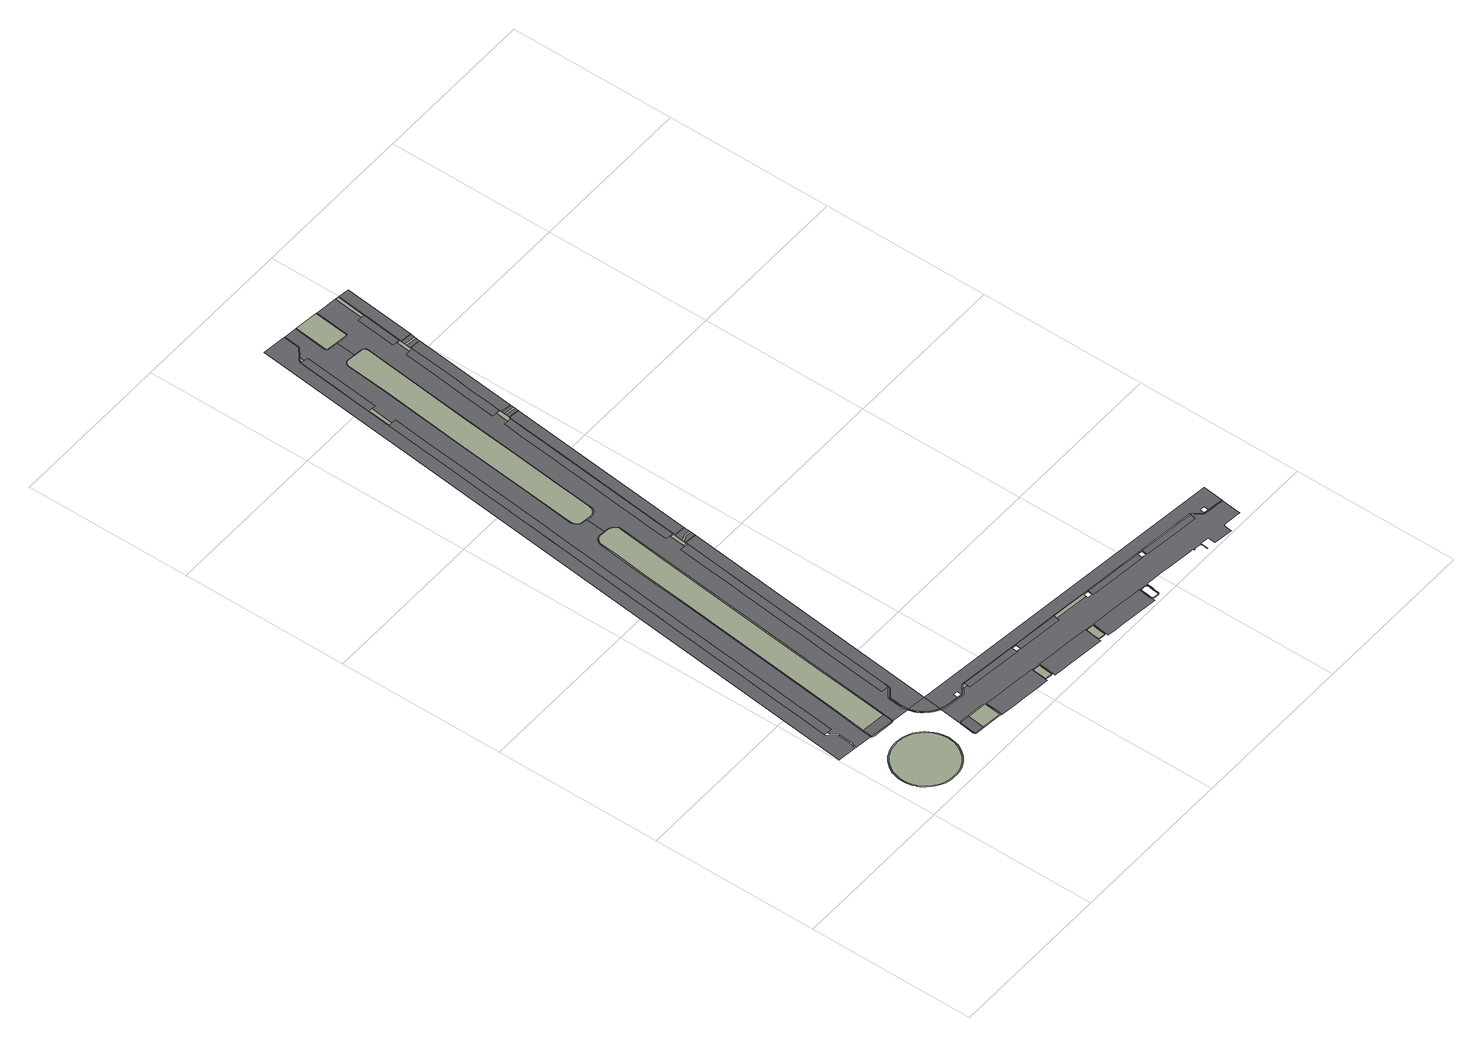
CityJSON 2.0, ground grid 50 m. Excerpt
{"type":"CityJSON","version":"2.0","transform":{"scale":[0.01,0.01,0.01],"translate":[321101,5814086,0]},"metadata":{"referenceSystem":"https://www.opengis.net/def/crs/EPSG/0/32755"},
"CityObjects":{
"road1":{"type":"Road","geometry":[{"type":"MultiSurface","lod":"2","boundaries":[[[0,1,2,3,4,5,6,7,8,9,10,11,12,13,14,15,16,17,18,19,20,21,22,23,24,25,26,27,28,29,30,31,32,33,34,35,36,37,38,39,40,41,42,43,44,45,46,47,48,49,50,51,52,53,54,55,56,57,58,59,60,61,62,63,1,0,64,65,66,67,68,69,70,71,72,73,74,75,76,77,78,79,80,81,82,83,84,85,86,87,88,89,90,91,92,93,94,95,96,97,98,99,100,101,102,103,104,105,106,107,108,109,110,111,112,113,114,115,116,117,118,119,120,121,122,123,124,125,126,127,128,129,130,131,132,133,134,135,136,137,138,139,140,141,142,143,144,145,146,147,148,149,150,151,152,153,154,155,156]],[[40,39,38,37,36,35,34,33,32,31,30,29,28,27,26,25,24,23,22,21,20,19,18,17,16,15,14,13,12,11,10,9,8,7,6,5,4,3,2,1,63,62,61,60,59,58,57,56,55,54,53,52,51,50,49,48,47,46,45,44,43,42,41]],[[157,158,159,160,161,162,163,164,165,166,167,168,169,170,171,172,173,174]],[[175,176,177,173,166,178,179,180,181,182]],[[173,172,171,170,169,168,167,166]],[[183,184,185,186,187,188,189,190,191]],[[192,193,194]],[[195,196,197]],[[198,199,200]],[[201,202,203,204,205,206,207,208]],[[209,210,211]],[[207,206,212,210,209,211,213,214,215,216,217,208]],[[216,215,214,217]],[[196,200,199,218,219,220,221,222,223,224,225,226,227,228,229,230,231,206,205,194,193,197]],[[232,233,234,235,236,237,238,239,240,241,242,243,244,245,246,247,212,206,231,230,229,228,227,226,225,248]],[[249,250,246,244,251,242,240,252,253,254,255,256,236,234,232,257,258]],[[259,260,261,262,263,264,265,266,267,268,269,270,271,272,273,274,275,276,277,278,279,280,281,282,283,284,285,286,287,288,289,290,291,292,293,294,201,208]],[[217,295,296,297,298,299,300,301,302,303,304,276,275,274,273,272,271,270,269,268,267,266,265,264,263,262,261,260,259,208]],[[305,306,307,308,309,310,311,312,313,174,173,177,176,175,182,314,315,316,317,318,319,320,321]],[[322,323,324,325,326,327,328,329,330,331,332,333,181,180,179,178,166,165]],[[334,335,336,337,338,339,340,341,342,343,344,345,346,347,348,349,350,351,352,353,354,355,356,357,358,359,360,361,362,363,364,365,366,367,368,369,370,371,372,373,374,375,376,377,378,379,380,381,382,383,384,385,386,387,388,389,390,391,392,393,394,395,396,397]],[[341,340,339,338,337,336,335,334,397,396,395,394,393,392,398,399,400,401,402,403,404,405,406,337,407,337,406,405,404,403,402,401,400,399,398,392,408,409,410,411,412,413,414,415,416,417,418,419,420,421,422,423,424,425,426,427,428,429,430,431,432,433,434,435,436,437,438,439,440,441,442,443,444,445,446,351,350,349,348,347,346,345,344,343,342],[447,448,449,450,451,407,451,450,449,448,447,452,453,454,455,456,455,454,453,452]],[[214,457,211,210,249,258,458,459,460,461,462,463,464,465,302,301,300,299,298,297,296,466,295,217]],[[181,333,332,331,330,329,467,468,469,470,471,472,473,474,475,476,320,319,318,317,316,315,314,182]],[[477,478,479,480,481,482,483,484,485,486,487,488,489,490,491,277,276,304,303,492,493,494,495,496,497,498,499,500,501,502,503,504,505]],[[504,503,502,501,500,499,498,497,496,495,494,493,492,303,302,465,464,506,505]],[[320,476,475,474,473,472,507,508,509,510,511,512,513,514,515,516,517,518,519,321]],[[440,439,438,437,436,435,434,433,432,431,430,429,428,427,426,425,424,423,422,421,420,419,418,417,416,415,414,413,412,520,521,522,523,524,525,526,527,528,529,530,531,532,174,313,312,311,310,309,308,307,306,305,321,533,519,518,534,535,513,512,511,510,536,509,537,508,507,538,539,540,541,542,543,544,545,546,547,548,549,550,551,552,553,554,555,556,557,558,559,560,561,562,563,564,565,566,567,568,569,570,571,572,573,574,575,576,577,578,579,580,581,582,441]],[[583,584,585,586,587,588,547,546,589,590,544,543,591,542,592,593,594,595,596,540]],[[597,538,507,472,471]],[[539,598,599,583,540]],[[470,469,468,467,329,328,600,601,602,603,604,605,606,607,608,609,610,611,597,471]],[[612,477,505,506]],[[613,614,615,616,612,506]],[[464,463,462,461,460,459,617,618,619,620,621,622,623,624,506]],[[624,623,622,621,620,619,618,617,625,626,613,506]],[[615,627,628,629,616]],[[630,631,632,633,634,635,636,637,638,639,640,641,642,643,644,645,646,647,648,649,599,598]],[[615,650,651,652,653,654,655,656,657,658,659,660,661,662,663,664]],[[657,656,655,654,653,652,651,650,615,614,665,666]],[[665,614,613,626,625,666]],[[667,668,669,670,671,672,673,674,675,676,677,678,679,680,681,682,683,684,685,686,687,688,689,690,691,692,693,694,695,696,697,698,562,561,699,700,701,702,703,704,705,706,707,708,709,710,711,712,713,714,643,642,641,640,639,638,637,636,634,632,631,715,598,539,538,610,607,606,605,716,603,602,717,600,328,327,326,325,324,323,322,165,718,204,719,202,720,201,294,293,721,291,290,289,288,287,286,285,284,283,282,281,280,279,278,277,491,490,489,488,487,486,485,484,483,482,481,480,479,478,477,612,616,629,722,723,724,725,726,727,728,729,730,731,732,733,734,735,736,737]],[[738,739,740,741,742,743,744,745,746,628,627,615,664,747,748,749,750,751]],[[587,586,585,584,583,599,649,648,647,646,645,644,752,753,754,755,756,757,758,759,760,761,762,763,764,765,766,767,768,769,770,588]],[[441,582,771,442]],[[772,773,750,774,775,733,732,731,730,729,728,727,726,725,724,723,722,629,628,746,745,744,743,742,741,740,739,738,751,750,773]],[[748,747,664,663,662,661,660,659,776,777,778,779,780,781,782,749]],[[783,784,785,786,356,355,354,353,352,351,446,445,444,443,442,771,787,788,789,790,791,792]],[[578,577,576,792,791,790,789,788,787,771,582,581,580,579]],[[793,560,794,559,558,795,556,555,554,796,797,798,799,552,551,550,549,548,547,588,770,769,768,767,766,765,764,763,762,761,760,759,758,757,756,755,754,753,752,644,643,714,713,712,711,710,709,800,801,707,706,705,704,703,702,802,803,804,699,561]],[[576,575,786,785,784,783,792]],[[782,781,780,779,778,777,776,805,806,807,808,809,810,811,812,813,814,815,816,817,775,774,750,749]],[[733,775,817,816,815,814,813,812,818,819,820,821,822,823,824,825,734]],[[825,826,735,734]],[[812,811,810,809,808,807,806,805,827,818]],[[828,829,826,825,830]],[[823,822,821,820,831,832,833,834,835,836,837,838,839,840,841,842,830,825,824]],[[843,837,836,835,834,833,832,831,820,819]],[[827,844,843,819,818]],[[574,573,571,570,845,846,847,848,849,850,851,852,853,854,855,856,857,858,786,575]],[[359,358,357,356,786,858,857,856,855,854,853,852,851,850,849,848,847,846,845]],[[736,735,826,829,828,859,860,861,862,863,864,865,866,867,868,869,870,871,872,873,872,871,870,869,868,867,866,672,874,875,874,672,671,670,669,668,667,737]],[[860,859,828,830,842,841,840,839,838,876,877,878,879,880,881,882,864,863,862,861]],[[684,683,883,884,885,886,887,888,889,890,891,892,893,894,895,569,896,897,898,899,900,567,566,901,902,903,904,905,906,907,908,563,562,698,696,695,694,693,692,691,690,689,687,686,685]],[[895,894,893,892,891,890,889,888,887,886,885,884,883]],[[909,910,911,912,913,914,915,673,672,866,916,917]],[[918,919,920,921,922,923,917,916,866,865,864,882,881,880,879,878,877,876,924]],[[923,922,921,920,919,918,925,909,917]],[[673,915,926,674]],[[927,928,929,930,931,932,933,934,911,910]],[[914,913,912,911,934,933,932,931,930,929,928,935,936,937,938,939,940,941,942,915]],[[927,910,909,925]],[[675,674,926,943,944,678,677,676]],[[945,944,943,926,946,947]],[[946,926,915,942,948,949,944,945,947]],[[950,948,942,941,940,939,938,937,936,951]],[[679,678,944,949,680]]],"semantics":{"surfaces":[{"type":"AuxiliaryTrafficArea","function":"1220","surfaceMaterial":3},{"type":"AuxiliaryTrafficArea","function":"1400","surfaceMaterial":10},{"type":"TrafficArea","function":"2","surfaceMaterial":2},{"type":"TrafficArea","function":"1","surfaceMaterial":3},{"type":"AuxiliaryTrafficArea","function":"1700","surfaceMaterial":4},{"type":"AuxiliaryTrafficArea","function":"1220","surfaceMaterial":4},{"type":"TrafficArea","function":"7","surfaceMaterial":3},{"type":"TrafficArea","function":"1"},{"type":"AuxiliaryTrafficArea","function":"1700"},{"type":"TrafficArea","function":"7","surfaceMaterial":4}],"values":[0,1,0,2,2,0,3,3,3,4,2,5,2,4,5,2,4,5,0,0,2,6,2,1,6,5,5,3,5,0,0,5,4,4,5,7,4,5,5,7,4,3,5,1,4,6,2,5,6,0,4,5,8,4,3,5,5,3,4,4,5,6,2,0,1,4,5,7,4,7,5,4,6,9,5,2,4]}}]},
"road2":{"type":"Road","geometry":[{"type":"MultiSurface","lod":"2","boundaries":[[[952,953,954,955,956,957,958,959,960,961]],[[962,963,964,965,966,967,968,960,959,958,957,956,955,954,953,952,961,969,970,971,963,962,972,973,974,975,976,977,978,979,980,981,982,983,984,985,986,987,988,989,990,184,183,991,992,993,994,995,996,997,998,999,1000,1001,1002,1003,1004,1005,1006,1007,1008,1009,1010,1011,1012,1013,1014,1015,1016]],[[1017,1018,1019]],[[960,968,967,966,965,964,963,971,970,969,961]],[[1020,1021,1022,1023,1024,1025,1026,1027,1028,1029,1030,1031,1032,1033,1034,1035,1036,1037,1038,1039,225,224]],[[1015,1040,1016]],[[1041,1042,1043,1044,1045,1046,1047,1048,1049,1050,1051,1052,1053,1054,1055,1056,1057,1058,1059,1060,1061,1062,1063,1018,1017,1019,1064,1065,1066,248,225,1039,1038,1037,1036,1035,1034,1033,1032,1031,1067,1068,1069,1070,1071,1072,1073,1074,1075]],[[1074,1073,1072,1071,1070,1069,1068,1067,1031,1030,1076,1077,1075]],[[1078,1079,1040,1015,1080,1081,1014,1082,1083,1084,1085,1086,1087,1088,1089,1090,1091,1092,1093,1094,1095]],[[1077,1076,1096,1097,1098,1099,1100,1101,1102,1103,1104]],[[1105,1106,1107,1108,1109,1110,1111,1112,1113,1114,1115,1116,1117,1118,1119,1120,1121,1122,1123,1124,1125,1126,1127,1128,1129,1130,1131,1132,1133,1134,1135,1136,1137,1138,1139,1140,1141,1142,1143,1144,1145,1146,1147,1148,1149,1150,1151,1152,1153,1154,1155,1156,1157,1158,1159,1160,1161,1162,1163,1164,1165,1166,1167,1168,1169,1170]],[[1171,1172,1115,1114,1113,1173,1112,1174,1111,1175,1176,1177,1178,1179,1108,1180,1107,1181,1106,1182,1105,1183,1170,1169,1184,1168,1185,1166,1165,1186,1187,1188,1159,1157,1189,1154,1190,1153,1191,1152,1192,1193,1151,1150,1194,1149,1148,1147,1195,1196,1197,1198,1199,1200,1201,1202,1203,1204,1205,1206,1207,1208,1209,1210,1138,1211,1137,1136,1212,1135,1134,1133,1213,1132,1131,1130,1129,1214,1126,1124,1123,1122,1121,1215,1120,1119,1118,1216,1117,1116,1172,1171,1217,1218,1219,1220,1221,1222,1223,1224,1225,1226,1227,1228,1229,1230,1231,1232,1233,1090,1089,1234,1235,1236,1237,1238,1239,1240,1241,1242,1243,1244,1245,1246,1247,1248,1249,1250,1251,1252]],[[1103,1102,1253,1254,1255,1256,1104]],[[1257,1258,1259,1258,1257,1260,1261,1262,1263,1264,1265,1266,1267,1268,1269,1270,1271,1272,1273,1274,1275,1276]],[[1277,1278,1256,1255,1279,1280,1281,1282]],[[1283,1284,1285,1286,1287,1288,1289,1290,1291,1292,1293,1294,1295,1296,1297,1298,1299,1300,1301,1302,1303,1304,1305,1306,1307,1308,1309,1310,1311,1312,1313,1314,1315,1316,1317,1318,1319,1320,1321,1322,1323,1324,1325,1326,1327,1328,1329,1330,1331,1332,1333,1334,1335,1336,1337,1338,1339,1340,1341,1342,1343,1344,1345,1346,1347]],[[1348,1349,1347,1346,1350,1345,1344,1343,1351,1352,1353,1341,1354,1340,1355,1356,1357,1338,1358,1359,1360,1336,1361,1335,1362,1334,1333,1363,1332,1364,1330,1365,1366,1367,1324,1368,1369,1319,1318,1370,1317,1371,1316,1315,1372,1314,1313,1312,1373,1311,1374,1310,1375,1309,1376,1308,1377,1307,1378,1306,1379,1305,1380,1304,1381,1303,1302,1382,1301,1300,1299,1383,1298,1297,1296,1295,1294,1292,1290,1289,1288,1287,1286,1384,1285,1385,1283,1349,1348,1386,1387,1388,1389,1390,1391,1392,1393,1394,1395,1396,1397,1398,1399,1400,1401,1402,1403,1404,1405,1406,1407,1408,1409,1410,1411,1412,1413,1414,1415,1416,1417,1418,1419,1420,1421,1422,1423,1424,1425,1273,1272]],[[1018,1426,1062,1061,1427,1428,1060,1059,1057,1429,1430,1431,1049,1048,1432,1433,1434,1435,1436,1437,1438,1043,1042,1439,1041,1440,1441,1442,1443,1444,1445,1446,1447,1448,1449,1450,1451,1452,1453,1454,1455,1456,1457,1458,1459,1460,1461,1462,1463,1464,1465,1466,1467,1468,1469,258,1470,1065,1471,1019]],[[1257,1258,1257,1276,1275,1274,1273,1425,1424,1423,1422,1421,1420,1419,1418,1417,1416,1415,1414,1413,1412,1411,1410,1409,1408,1407,1406,1472,1473,1474,1475,1476,1477,1478,1479,1480,1481,1482,1483,1484,1485,1486,1487,1488,1489,1490,1491,1492,1493,1494,1495,1496,1497,1498,1499,1500,1501,1502,1503,1504,1505,1506,1507,1508,1509,1510,1511,1512,1513,1514,1515,1516,1517,1518,1519,1520,1521,1522,1523,1524,1525,1526,1527,1528,1529,1530,1531,1532,1533,1534,1535,1536,1537,1538,1539,1540,1541,1542,1543,1544,1545,1546,1547,1548,1549,1550,1551,1552,1553,1554,1555,1556,1557,1558,1559,1560,1561,1562,1563,1564,1565,1566,1567,1568,1569,1570,1571,1572,1573,1574,1575,1281,1280,1279,1255,1254,1576,1098,1097,1096,1076,1030,1029,1028,1027,1026,1025,1024,1023,1577,1022,1578,1021,1579,1020,1580,184,990,1581,987,1582,984,983,982,981,980,979,1583,977,976,975,1584,973,972,962,1016,1040,1079,1078,1095,1094,1093,1092,1091,1090,1233,1232,1231,1230,1229,1228,1227,1226,1225,1224,1223,1222,1221,1220,1219,1218,1217,1171,1252,1585,1263,1262,1261,1260]],[[1281,1575,1586,1587,1572,1571,1588,1589,1590,1282]],[[1473,1472,1591,1592,1593,1594,1595,1596,1597,1598,1480,1479,1478,1477,1476,1475,1474],[1599,1600,1601,1602]],[[1077,1104,1256,1278,1277,1282,1590,1589,1603,1604,1605,1606,1607,1608,1609,1610,1445,1444,1443,1442,1441,1440,1041,1075]],[[1498,1611,1612,1613,1614,1615,1616,1617,1618,1619,1620,1621,1622,1623,1624,1625,1626,1627,1628,1629,1630,1631,1632,1633,1634,1635,1636,1637,1638,1639,1640,1641,1642,1643,1644,1645,1646,1647,1648,1649,1650,1651,1652,1653,1654,1655,1656,1657,1658,1659,1660,1661,1662,1663,1664,1665,1666,1667,1668,1669,1670,1671,1672,1673,1674,1675,1676,1677,1678,1679,1680,1681,1682,1683,1684,1685,1686,1687,1688,1689,1690,1691,1692,1693,1694,1695,1696,1697,1698,1611,1498,1497,1496,1495,1494,1493,1492,1491,1490,1489,1488,1487,1486,1485,1484,1483,1482,1481,1480,1598,1699,1700,1701,1702,1703,1704,1705,1706,1707,1708,1709,1710,1711,1712,1713,1714,1715,1716,1717,1718,1719,1499]],[[1589,1588,1571,1570,1569,1568,1567,1566,1720,1721,1722,1723,1724,1605,1604,1603]],[[1725,1606,1605,1724,1723,1726,1564,1563]],[[1606,1725,1563,1562,1561,1560,1559,1558,1727,1609,1608,1607]],[[1557,1728,1729,1730,1731,1732,1733,1610,1609,1727,1558]],[[1468,1467,1464,1734,1463,1735,1461,1460,1736,1737,1456,1454,1453,1738,1739,1740,1741,1742,1449,1743,1447,1445,1610,1733,1732,1731,1730,1729,1728,1744,1745,1746,1747,1748,1749,1750]],[[1556,1555,1554,1553,1552,1551,1550,1750,1749,1748,1747,1746,1745,1744,1728,1557]]],"semantics":{"surfaces":[{"type":"TrafficArea","function":"2","surfaceMaterial":2},{"type":"AuxiliaryTrafficArea","function":"1220","surfaceMaterial":3},{"type":"AuxiliaryTrafficArea","function":"1220","surfaceMaterial":4},{"type":"AuxiliaryTrafficArea","function":"1400","surfaceMaterial":5},{"type":"AuxiliaryTrafficArea","function":"1700","surfaceMaterial":4},{"type":"TrafficArea","function":"1","surfaceMaterial":3},{"type":"TrafficArea","function":"7","surfaceMaterial":3},{"type":"TrafficArea","function":"7","surfaceMaterial":4}],"values":[0,1,2,3,4,5,2,4,6,7,3,1,4,6,7,3,1,0,5,4,6,2,1,7,4,6,4,2,4]}}]}
},
"vertices":[
[1356,389,0],[1355,414,0],[1253,422,0],[1164,437,0],[1076,462,0],[996,500,0],[913,552,0],[834,606,0],[755,674,0],[714,717,0],[645,796,0],[588,879,0],[546,960,0],[513,1057,0],[489,1142,0],[475,1228,0],[470,1322,0],[471,1400,0],[481,1478,0],[497,1555,0],[519,1636,0],[540,1708,0],[573,1769,0],[612,1836,0],[655,1892,0],[687,1941,0],[733,1989,0],[784,2043,0],[835,2088,0],[904,2129,0],[983,2173,0],[1065,2208,0],[1156,2240,0],[1239,2256,0],[1330,2265,0],[1432,2268,0],[1537,2257,0],[1628,2241,0],[1717,2212,0],[1816,2174,0],[1906,2129,0],[1981,2064,0],[2041,2008,0],[2121,1925,0],[2179,1842,0],[2236,1745,0],[2269,1651,0],[2301,1538,0],[2321,1432,0],[2327,1314,0],[2316,1222,0],[2297,1115,0],[2266,1019,0],[2223,920,0],[2167,832,0],[2107,753,0],[2041,671,0],[1973,611,0],[1907,567,0],[1816,507,0],[1713,461,0],[1639,438,0],[1537,424,0],[1441,416,0],[1443,391,0],[1541,399,0],[1643,414,0],[1647,414,0],[1664,420,0],[1720,437,0],[1723,438,0],[1827,484,0],[1830,486,0],[1921,547,0],[1987,590,0],[1989,592,0],[2029,627,0],[2058,653,0],[2061,656,0],[2127,737,0],[2189,819,0],[2244,907,0],[2246,910,0],[2290,1011,0],[2320,1107,0],[2321,1110,0],[2341,1219,0],[2352,1311,0],[2352,1316,0],[2350,1359,0],[2346,1434,0],[2345,1437,0],[2325,1544,0],[2293,1659,0],[2259,1755,0],[2258,1758,0],[2199,1856,0],[2142,1939,0],[2139,1942,0],[2058,2027,0],[1997,2083,0],[1920,2150,0],[1917,2152,0],[1825,2197,0],[1725,2236,0],[1636,2265,0],[1632,2266,0],[1540,2282,0],[1434,2293,0],[1431,2293,0],[1327,2290,0],[1234,2280,0],[1151,2264,0],[1147,2263,0],[1055,2231,0],[972,2194,0],[891,2151,0],[822,2109,0],[819,2107,0],[766,2060,0],[715,2006,0],[668,1957,0],[666,1955,0],[649,1928,0],[634,1906,0],[604,1867,0],[592,1851,0],[590,1848,0],[551,1781,0],[517,1719,0],[516,1715,0],[495,1643,0],[472,1560,0],[456,1482,0],[446,1401,0],[445,1321,0],[450,1224,0],[465,1135,0],[489,1049,0],[523,952,0],[524,949,0],[565,867,0],[567,864,0],[626,779,0],[652,750,0],[696,700,0],[739,656,0],[817,587,0],[819,585,0],[900,530,0],[985,478,0],[1065,440,0],[1069,438,0],[1143,417,0],[1157,413,0],[1160,412,0],[1251,397,0],[1180,2901,0],[1187,2890,0],[1198,2874,0],[1220,2864,0],[1250,2857,0],[1870,2785,0],[1897,2785,0],[1922,2796,0],[1936,2811,0],[1912,2814,0],[1911,2813,0],[1893,2805,0],[1871,2805,0],[1256,2881,0],[1238,2884,0],[1221,2890,0],[1208,2903,0],[1179,2907,0],[1215,3110,0],[1203,2958,0],[1203,2919,0],[1919,2823,0],[1928,2845,0],[1933,2863,0],[1962,3109,0],[1225,3191,0],[2861,942,0],[2915,1393,0],[2912,1389,0],[2909,1386,0],[2908,1383,0],[2908,1382,0],[2907,1378,0],[2860,946,0],[2861,943,0],[2478,2700,0],[2498,2643,0],[2474,2726,0],[2530,2548,0],[2557,2500,0],[2521,2575,0],[2608,2407,0],[2640,2368,0],[2593,2434,0],[2455,3019,0],[2453,2880,0],[2453,2861,0],[2457,2828,0],[2471,2744,0],[2497,2741,0],[2478,2860,0],[2480,3017,0],[2508,2783,0],[2516,2745,0],[2499,2851,0],[2517,2738,0],[2498,2862,0],[2498,2874,0],[2495,2937,0],[2500,3014,0],[2500,3015,0],[2690,2305,0],[2735,2259,0],[2801,2201,0],[2851,2163,0],[2931,2114,0],[2981,2087,0],[2997,2080,0],[3000,2106,0],[2977,2115,0],[2844,2197,0],[2727,2300,0],[2629,2422,0],[2553,2558,0],[2502,2706,0],[2994,2130,0],[2986,2133,0],[2937,2163,0],[2935,2164,0],[2934,2165,0],[2855,2213,0],[2741,2314,0],[2645,2433,0],[2614,2489,0],[2612,2492,0],[2609,2499,0],[2571,2567,0],[2555,2616,0],[2547,2633,0],[2537,2667,0],[2522,2711,0],[3002,2125,0],[2518,2738,0],[2525,2707,0],[2577,2561,0],[2653,2427,0],[2700,2365,0],[2752,2307,0],[2809,2254,0],[2870,2206,0],[3002,2127,0],[3067,2669,0],[2510,3311,0],[2510,3312,0],[2510,3313,0],[2519,3350,0],[2519,3352,0],[2520,3354,0],[2521,3355,0],[2521,3356,0],[2522,3358,0],[2541,3383,0],[2542,3384,0],[2543,3385,0],[2544,3386,0],[2545,3387,0],[2777,3561,0],[2793,3580,0],[2800,3602,0],[2802,3625,0],[2778,3627,0],[2777,3619,0],[2775,3607,0],[2770,3592,0],[2759,3579,0],[2529,3406,0],[2525,3403,0],[2523,3400,0],[2521,3398,0],[2502,3372,0],[2500,3370,0],[2498,3366,0],[2497,3363,0],[2496,3360,0],[2495,3356,0],[2486,3318,0],[2485,3314,0],[2477,3240,0],[2508,3093,0],[2530,3309,0],[2538,3346,0],[2557,3371,0],[2791,3546,0],[2810,3570,0],[2819,3597,0],[2837,3750,0],[2829,3750,0],[2815,3623,0],[2202,11896,0],[2082,10890,0],[1908,9311,0],[1744,7859,0],[1589,6486,0],[1366,4489,0],[1190,3112,0],[1178,2958,0],[1178,2919,0],[1391,4486,0],[1614,6484,0],[1769,7857,0],[1933,9309,0],[2106,10887,0],[2227,11893,0],[2271,12351,0],[2246,12354,0],[1947,2839,0],[1953,2859,0],[2062,3787,0],[2237,5422,0],[2471,7460,0],[2847,10805,0],[3014,12286,0],[2989,12288,0],[2822,10808,0],[2444,7505,0],[2216,5425,0],[2042,3789,0],[955,7851,0],[1019,8416,0],[1078,8933,0],[1143,9498,0],[1208,10068,0],[1272,10633,0],[1337,11200,0],[1401,11764,0],[1466,12333,0],[1532,12907,0],[1596,13472,0],[1657,14005,0],[1721,14570,0],[1786,15140,0],[1851,15705,0],[1915,16272,0],[1980,16837,0],[1993,16948,0],[2338,20024,0],[2592,22211,0],[2615,22263,0],[2650,22306,0],[2741,22382,0],[2967,22570,0],[2976,22586,0],[3028,23073,0],[2316,23158,0],[1636,17127,0],[49,3049,0],[596,2980,0],[637,3084,0],[667,3235,0],[705,3569,0],[705,3575,0],[705,3576,0],[705,3581,0],[704,3583,0],[704,3586,0],[703,3587,0],[702,3590,0],[700,3593,0],[699,3596,0],[697,3599,0],[517,3826,0],[510,3836,0],[504,3848,0],[503,3854,0],[502,3857,0],[502,3858,0],[501,3860,0],[501,3863,0],[500,3864,0],[499,3871,0],[499,3872,0],[499,3873,0],[499,3874,0],[499,3878,0],[500,3885,0],[599,4729,0],[631,5012,0],[695,5577,0],[760,6144,0],[825,6709,0],[889,7277,0],[632,5012,0],[662,5271,0],[697,5577,0],[762,6144,0],[826,6709,0],[891,7277,0],[956,7851,0],[1020,8416,0],[1079,8933,0],[1148,9540,0],[566,4442,0],[502,3885,0],[520,3883,0],[520,3879,0],[617,3868,0],[753,3853,0],[818,4416,0],[884,4989,0],[948,5556,0],[1013,6120,0],[1078,6687,0],[1143,7256,0],[1208,7825,0],[1273,8392,0],[1332,8906,0],[1397,9472,0],[1463,10045,0],[1527,10611,0],[1592,11176,0],[1657,11743,0],[1722,12312,0],[1787,12881,0],[1852,13448,0],[1913,13977,0],[1978,14544,0],[2044,15117,0],[2108,15684,0],[2173,16248,0],[2238,16815,0],[2303,17384,0],[2368,17953,0],[2433,18520,0],[2499,19091,0],[2369,19108,0],[2257,19122,0],[2241,19124,0],[2175,18544,0],[2110,17979,0],[2045,17406,0],[1404,11764,0],[1339,11199,0],[1291,10778,0],[1274,10633,0],[1209,10067,0],[1470,12333,0],[1536,12907,0],[1601,13471,0],[1662,14004,0],[1686,14213,0],[2498,2860,0],[3864,9701,0],[3973,10663,0],[3655,10704,0],[3645,10703,0],[3638,10700,0],[3633,10694,0],[3629,10685,0],[3405,8750,0],[2508,3099,0],[2981,12360,0],[2943,12421,0],[2884,12492,0],[2822,12527,0],[2817,12527,0],[2511,12560,0],[2453,12556,0],[2397,12536,0],[2341,12483,0],[2291,12421,0],[3503,10648,0],[3358,10664,0],[3297,10125,0],[3237,9590,0],[3177,9052,0],[3116,8517,0],[3056,7980,0],[2995,7441,0],[2934,6898,0],[2874,6363,0],[2814,5825,0],[2754,5291,0],[2693,4753,0],[2633,4215,0],[2569,3652,0],[2879,4188,0],[2940,4727,0],[3001,5264,0],[3062,5800,0],[3123,6337,0],[3184,6873,0],[3246,7415,0],[3307,7953,0],[3368,8490,0],[3429,9027,0],[3490,9563,0],[3551,10099,0],[3613,10636,0],[3604,10637,0],[3609,10687,0],[2513,12586,0],[2449,12581,0],[2444,12580,0],[2387,12558,0],[2383,12557,0],[2380,12554,0],[2324,12501,0],[2322,12499,0],[2271,12436,0],[2269,12432,0],[2267,12429,0],[2263,12414,0],[2246,12357,0],[608,3784,0],[735,3623,0],[743,3612,0],[748,3600,0],[752,3587,0],[754,3574,0],[753,3560,0],[715,3225,0],[692,3097,0],[689,3090,0],[688,3083,0],[675,3047,0],[651,2974,0],[2246,12355,0],[2269,12433,0],[2323,12500,0],[2387,12559,0],[2447,12581,0],[2666,12569,0],[2718,13167,0],[2568,13186,0],[2492,13203,0],[2437,13262,0],[2402,13335,0],[2385,13389,0],[2383,13395,0],[2383,13400,0],[2383,13443,0],[2383,13497,0],[2547,14914,0],[2791,17176,0],[3105,19898,0],[3232,21183,0],[3244,21237,0],[3280,21285,0],[3283,21287,0],[3319,21314,0],[3324,21317,0],[3327,21318,0],[3353,21323,0],[3387,21329,0],[3634,21304,0],[3698,21887,0],[3392,21925,0],[3368,21928,0],[3338,21957,0],[3336,21963,0],[3334,21970,0],[3323,22001,0],[3443,23024,0],[3066,23069,0],[3018,22599,0],[3015,22574,0],[3010,22565,0],[2995,22539,0],[2735,22326,0],[2720,22190,0],[2841,22177,0],[2773,21578,0],[2706,20982,0],[2639,20387,0],[2571,19792,0],[2447,19807,0],[2570,13211,0],[2505,13226,0],[2458,13276,0],[2425,13345,0],[2408,13400,0],[2408,13441,0],[2383,13397,0],[2384,13393,0],[2435,13266,0],[2439,13259,0],[2488,13207,0],[2491,13205,0],[2495,13203,0],[2499,13202,0],[2819,12552,0],[2869,13149,0],[2871,13174,0],[3005,12364,0],[3004,12369,0],[3002,12372,0],[2964,12434,0],[2962,12437,0],[2920,12487,0],[2903,12508,0],[2900,12511,0],[2896,12513,0],[2834,12549,0],[2830,12551,0],[2826,12552,0],[3509,10698,0],[3617,10758,0],[3625,10836,0],[3656,11130,0],[3558,11140,0],[3975,10679,0],[3652,10724,0],[3644,10724,0],[3636,10721,0],[3626,10716,0],[3619,10710,0],[3613,10701,0],[3610,10692,0],[3988,10823,0],[3825,10843,0],[3658,11146,0],[3659,11157,0],[3561,11168,0],[2930,13154,0],[2934,13155,0],[2936,13156,0],[3004,13179,0],[3008,13180,0],[3012,13183,0],[3056,13217,0],[3103,13257,0],[3106,13260,0],[3108,13263,0],[3132,13305,0],[3134,13309,0],[3135,13313,0],[3145,13386,0],[3120,13388,0],[3110,13316,0],[3087,13276,0],[3040,13236,0],[2996,13202,0],[2926,13179,0],[3657,11121,0],[3659,11113,0],[3666,11102,0],[3673,11092,0],[3684,11085,0],[3696,11080,0],[3712,11078,0],[4007,11054,0],[4008,11061,0],[4009,11071,0],[3702,11098,0],[3692,11103,0],[3684,11110,0],[3679,11119,0],[3676,11128,0],[3831,10912,0],[3994,10893,0],[4214,18252,0],[4275,18774,0],[4335,19289,0],[4396,19808,0],[4453,20292,0],[4584,20283,0],[4632,20707,0],[4633,20716,0],[4501,20728,0],[4571,21345,0],[4641,21963,0],[4775,21951,0],[4879,22848,0],[4954,22841,0],[4954,22845,0],[4951,22845,0],[4216,22932,0],[4102,21916,0],[4097,21888,0],[4096,21884,0],[4095,21881,0],[4093,21878,0],[4081,21863,0],[4079,21860,0],[4075,21857,0],[4072,21855,0],[4068,21854,0],[4051,21849,0],[4047,21848,0],[4027,21847,0],[4024,21847,0],[4004,21849,0],[3879,21279,0],[3882,21278,0],[3940,21255,0],[3943,21253,0],[3980,21219,0],[3983,21216,0],[3985,21212,0],[3986,21209,0],[4003,21166,0],[4005,21161,0],[4005,21087,0],[3804,19321,0],[3620,17722,0],[3433,15956,0],[3279,14675,0],[3148,13411,0],[2932,13155,0],[2963,12436,0],[3005,12368,0],[2469,2744,0],[2453,2858,0],[2452,2979,0],[2485,3316,0],[3423,11184,0],[3485,11734,0],[3548,12298,0],[3612,12869,0],[3675,13434,0],[3739,14001,0],[3802,14566,0],[3866,15134,0],[3930,15709,0],[3993,16274,0],[4057,16848,0],[4194,16834,0],[4237,17221,0],[4239,17232,0],[4096,17244,0],[4154,17737,0],[4184,15682,0],[4120,15113,0],[4057,14545,0],[3993,13977,0],[3930,13413,0],[3866,12846,0],[3802,12273,0],[3738,11706,0],[3676,11155,0],[3678,11144,0],[4092,14786,0],[4312,16813,0],[4311,16813,0],[4248,16250,0],[3123,13413,0],[3254,14678,0],[3408,15959,0],[3595,17725,0],[3779,19324,0],[3980,21087,0],[3980,21157,0],[3963,21200,0],[3926,21234,0],[3876,21254,0],[3388,21304,0],[3334,21294,0],[3297,21267,0],[3267,21227,0],[3257,21180,0],[3130,19896,0],[2816,17173,0],[2572,14912,0],[2408,13497,0],[2335,19820,0],[4193,16826,0],[4293,16815,0],[4312,16822,0],[4295,16824,0],[4649,16834,0],[4403,16863,0],[4381,16865,0],[4362,16864,0],[4343,16858,0],[4330,16848,0],[4320,16834,0],[2611,22206,0],[2632,22253,0],[2665,22292,0],[2738,22353,0],[2322,19822,0],[2389,20417,0],[2458,21010,0],[2526,21603,0],[2596,22203,0],[2611,22202,0],[3390,21329,0],[3383,21329,0],[3323,21316,0],[3277,21282,0],[3246,21240,0],[3244,21236,0],[3243,21232,0],[4005,21158,0],[4004,21162,0],[3939,21255,0],[3936,21257,0],[3883,21278,0],[4651,16854,0],[4405,16883,0],[4381,16885,0],[4360,16884,0],[4357,16884,0],[4335,16877,0],[4332,16875,0],[4326,16870,0],[4317,16863,0],[4314,16860,0],[4304,16846,0],[4302,16844,0],[4301,16841,0],[4340,16990,0],[4348,17061,0],[4360,17167,0],[4349,17183,0],[4348,17186,0],[4346,17190,0],[4343,17209,0],[4343,17213,0],[4344,17223,0],[4662,16952,0],[4371,17304,0],[4362,17221,0],[4363,17211,0],[4362,17164,0],[4375,17151,0],[4378,17149,0],[4381,17147,0],[4399,17140,0],[4403,17139,0],[4679,17107,0],[4681,17127,0],[4406,17159,0],[4389,17166,0],[4377,17177,0],[4366,17194,0],[4670,17022,0],[4667,16995,0],[3048,23071,0],[2996,22584,0],[2996,22582,0],[2995,22581,0],[2995,22579,0],[2994,22578,0],[2994,22577,0],[2985,22561,0],[2984,22559,0],[2983,22558,0],[2982,22557,0],[2981,22555,0],[2980,22554,0],[2755,22367,0],[4417,17713,0],[4475,18227,0],[4534,18746,0],[4592,19265,0],[4651,19783,0],[4706,20273,0],[4706,20274,0],[4685,20276,0],[4683,20265,0],[4629,19785,0],[4571,19267,0],[4513,18748,0],[4454,18229,0],[4397,17715,0],[4352,17313,0],[4584,20282,0],[4583,20275,0],[5031,20283,0],[4771,20313,0],[4751,20313,0],[4736,20308,0],[4723,20300,0],[4716,20292,0],[4708,20281,0],[4191,22935,0],[4077,21919,0],[4073,21893,0],[4061,21878,0],[4045,21873,0],[4026,21872,0],[4007,21874,0],[3395,21950,0],[3375,21956,0],[3360,21970,0],[3353,21991,0],[3350,22011,0],[3468,23021,0],[3325,22014,0],[3325,22011,0],[3325,22007,0],[3328,21988,0],[3329,21984,0],[3338,21959,0],[3340,21955,0],[3343,21952,0],[3358,21938,0],[3361,21935,0],[3365,21933,0],[3369,21932,0],[3388,21926,0],[4712,20458,0],[4720,20528,0],[4735,20662,0],[4732,20671,0],[4731,20679,0],[4730,20688,0],[4730,20695,0],[4686,20278,0],[4694,20295,0],[5034,20302,0],[4769,20334,0],[4747,20333,0],[4727,20326,0],[4709,20314,0],[4699,20303,0],[5032,20292,0],[5051,20419,0],[4732,20706,0],[5062,20488,0],[5078,20599,0],[4782,20631,0],[4770,20634,0],[4760,20637,0],[4752,20642,0],[4746,20647,0],[4739,20654,0],[5080,20611,0],[5081,20619,0],[4784,20650,0],[4771,20654,0],[4762,20659,0],[4755,20667,0],[4751,20677,0],[4750,20692,0],[4803,21323,0],[4875,21942,0],[4894,21940,0],[4751,20704,0],[4822,21321,0],[4998,22836,0],[4978,22838,0],[4999,22839,0],[5327,22800,0],
[3103,1397,0],[2971,1407,0],[2950,1397,0],[2932,1375,0],[2885,945,0],[2895,913,0],[2920,900,0],[2957,896,0],[3176,870,0],[3230,1385,0],[3850,1272,0],[3825,1274,0],[3792,874,0],[3790,840,0],[3782,823,0],[3765,808,0],[3741,805,0],[3782,1334,0],[3808,1323,0],[3825,1297,0],[3850,1299,0],[3850,1303,0],[3849,1307,0],[3847,1310,0],[3828,1338,0],[3825,1342,0],[3822,1344,0],[3818,1346,0],[3791,1357,0],[3788,1358,0],[3784,1359,0],[2973,1432,0],[2969,1432,0],[2965,1431,0],[2961,1430,0],[2939,1420,0],[2936,1418,0],[2933,1416,0],[2930,1413,0],[2861,938,0],[2867,920,0],[2872,905,0],[2874,901,0],[2875,898,0],[2876,897,0],[2879,894,0],[2882,892,0],[2898,883,0],[2909,877,0],[2912,876,0],[2916,875,0],[2954,871,0],[3739,780,0],[3743,780,0],[3770,784,0],[3774,785,0],[3777,786,0],[3781,789,0],[3799,805,0],[3802,808,0],[3805,812,0],[3811,826,0],[3811,827,0],[3817,881,0],[3834,1072,0],[3211,2058,0],[3269,2048,0],[3163,2070,0],[3072,2051,0],[3124,2032,0],[3247,2006,0],[3277,2001,0],[3723,1949,0],[3737,1949,0],[3750,1950,0],[3763,1954,0],[3775,1960,0],[3787,1967,0],[3933,2083,0],[3898,2087,0],[3771,1987,0],[3763,1981,0],[3754,1977,0],[3745,1975,0],[3736,1974,0],[3726,1974,0],[3275,2026,0],[3122,2058,0],[3839,1072,0],[4044,2196,0],[4031,2196,0],[4030,2196,0],[4017,2194,0],[4004,2191,0],[3991,2185,0],[3980,2178,0],[3973,2172,0],[3759,2002,0],[3756,2000,0],[3753,1998,0],[3750,1997,0],[3746,1996,0],[3743,1995,0],[3739,1994,0],[3736,1994,0],[3735,1994,0],[3732,1994,0],[3729,1994,0],[3728,1994,0],[3579,2011,0],[3301,2043,0],[3278,2046,0],[3128,2077,0],[3086,2093,0],[3071,2099,0],[3993,2163,0],[3999,2167,0],[4006,2170,0],[4013,2172,0],[4013,2173,0],[4020,2174,0],[4027,2176,0],[4034,2176,0],[4042,2176,0],[4064,2068,0],[4076,2172,0],[4131,1270,0],[3865,1301,0],[3817,873,0],[3815,834,0],[3804,760,0],[4068,729,0],[4343,697,0],[4617,665,0],[4888,634,0],[5159,602,0],[5432,571,0],[5444,676,0],[5488,1053,0],[5494,1111,0],[5222,1143,0],[4951,1175,0],[4680,1206,0],[4406,1238,0],[4054,1985,0],[5768,1785,0],[5770,1803,0],[5749,1806,0],[5756,1872,0],[5766,1955,0],[5787,1952,0],[5790,1973,0],[4906,2076,0],[5643,633,0],[5650,634,0],[5657,636,0],[5663,640,0],[5668,644,0],[5673,650,0],[5677,656,0],[5680,662,0],[5681,669,0],[5700,837,0],[5720,1005,0],[5720,1012,0],[5720,1013,0],[5719,1018,0],[5719,1019,0],[5718,1021,0],[5717,1024,0],[5717,1026,0],[5715,1029,0],[5713,1032,0],[5711,1035,0],[5709,1038,0],[5706,1040,0],[5703,1043,0],[5701,1044,0],[5700,1045,0],[5697,1046,0],[5695,1047,0],[5693,1048,0],[5691,1049,0],[5689,1049,0],[5684,1050,0],[5547,1066,0],[5540,1067,0],[5534,1066,0],[5528,1064,0],[5522,1061,0],[5517,1058,0],[5512,1053,0],[5508,1048,0],[5505,1043,0],[5502,1037,0],[5501,1030,0],[5482,862,0],[5462,695,0],[5462,689,0],[5462,688,0],[5463,683,0],[5463,681,0],[5464,679,0],[5464,677,0],[5466,674,0],[5467,670,0],[5469,667,0],[5471,664,0],[5473,662,0],[5476,659,0],[5479,657,0],[5482,655,0],[5485,653,0],[5488,652,0],[5489,652,0],[5492,651,0],[5494,650,0],[5498,649,0],[5636,633,0],[5740,1012,0],[5720,1009,0],[5680,666,0],[5678,659,0],[5675,652,0],[5673,649,0],[5671,647,0],[5669,644,0],[5666,642,0],[5660,638,0],[5653,635,0],[5646,633,0],[5639,633,0],[5495,650,0],[5492,650,0],[5486,653,0],[5481,656,0],[5475,660,0],[5465,676,0],[5463,680,0],[5463,682,0],[5463,684,0],[5462,687,0],[5462,691,0],[5502,1034,0],[5503,1037,0],[5504,1041,0],[5505,1044,0],[5507,1047,0],[5509,1050,0],[5511,1053,0],[5514,1055,0],[5516,1058,0],[5519,1060,0],[5522,1062,0],[5526,1063,0],[5529,1065,0],[5532,1066,0],[5536,1066,0],[5539,1067,0],[5543,1067,0],[5687,1050,0],[5694,1048,0],[5704,1043,0],[5718,1023,0],[5720,1016,0],[5739,1022,0],[5736,1031,0],[5732,1040,0],[5727,1048,0],[5720,1055,0],[5713,1061,0],[5704,1065,0],[5695,1069,0],[5686,1070,0],[5549,1086,0],[5539,1087,0],[5530,1085,0],[5521,1083,0],[5512,1079,0],[5504,1073,0],[5497,1067,0],[5491,1059,0],[5447,666,0],[5452,656,0],[5459,648,0],[5467,641,0],[5476,635,0],[5486,631,0],[5496,629,0],[5633,613,0],[5644,613,0],[5654,615,0],[5665,618,0],[5674,623,0],[5682,630,0],[5689,638,0],[5695,647,0],[5699,657,0],[5701,667,0],[5720,835,0],[5740,1003,0],[5915,1938,0],[5905,1854,0],[5910,1854,0],[5922,1958,0],[6567,986,0],[6539,754,0],[6522,611,0],[6301,1017,0],[6036,1048,0],[5767,1079,0],[5740,848,0],[5704,539,0],[5973,508,0],[6238,477,0],[6503,447,0],[6503,446,0],[6791,413,0],[7066,381,0],[7341,349,0],[7354,463,0],[7397,825,0],[7404,888,0],[7129,921,0],[6854,953,0],[7219,1811,0],[6226,1922,0],[5900,1771,0],[7272,1611,0],[7282,1698,0],[7294,1802,0],[7375,461,0],[7375,460,0],[7376,458,0],[7377,455,0],[7377,453,0],[7379,450,0],[7379,449,0],[7381,446,0],[7383,444,0],[7385,441,0],[7388,438,0],[7391,436,0],[7393,434,0],[7394,434,0],[7397,432,0],[7399,431,0],[7401,430,0],[7403,430,0],[7405,429,0],[7410,428,0],[7547,412,0],[7555,412,0],[7562,413,0],[7568,415,0],[7575,419,0],[7580,423,0],[7585,429,0],[7589,435,0],[7591,441,0],[7593,448,0],[7612,616,0],[7632,784,0],[7632,790,0],[7632,791,0],[7631,796,0],[7631,798,0],[7630,801,0],[7630,802,0],[7628,805,0],[7627,808,0],[7625,811,0],[7623,814,0],[7621,817,0],[7618,819,0],[7615,822,0],[7612,824,0],[7609,825,0],[7606,827,0],[7603,828,0],[7600,829,0],[7596,830,0],[7458,845,0],[7451,846,0],[7444,845,0],[7438,842,0],[7431,839,0],[7426,834,0],[7421,829,0],[7417,823,0],[7415,816,0],[7413,809,0],[7394,642,0],[7374,474,0],[7374,467,0],[7374,466,0],[7355,457,0],[7374,463,0],[7374,470,0],[7414,813,0],[7414,816,0],[7416,820,0],[7419,826,0],[7423,832,0],[7425,835,0],[7428,837,0],[7434,841,0],[7437,842,0],[7441,844,0],[7448,845,0],[7455,846,0],[7599,829,0],[7602,828,0],[7608,826,0],[7614,823,0],[7619,819,0],[7627,809,0],[7629,803,0],[7631,797,0],[7631,795,0],[7632,788,0],[7592,445,0],[7590,438,0],[7587,432,0],[7583,426,0],[7578,421,0],[7572,417,0],[7565,414,0],[7558,413,0],[7551,412,0],[7407,429,0],[7400,431,0],[7376,456,0],[7375,459,0],[7358,448,0],[7362,439,0],[7367,431,0],[7374,424,0],[7381,418,0],[7390,413,0],[7399,410,0],[7408,408,0],[7545,393,0],[7555,392,0],[7564,393,0],[7573,396,0],[7582,400,0],[7590,405,0],[7597,412,0],[7603,419,0],[7608,428,0],[7611,437,0],[7613,446,0],[7632,614,0],[7633,625,0],[7651,782,0],[7652,792,0],[7650,803,0],[7647,813,0],[7642,822,0],[7635,831,0],[7627,838,0],[7618,843,0],[7608,847,0],[7598,849,0],[7461,865,0],[7451,866,0],[7442,865,0],[7433,862,0],[7424,858,0],[7416,853,0],[7409,846,0],[7403,838,0],[7398,830,0],[3283,2045,0],[3597,2160,0],[3746,2143,0],[3741,1994,0],[3747,1996,0],[3753,1999,0],[3979,2178,0],[3986,2183,0],[3994,2187,0],[4002,2190,0],[4010,2193,0],[4018,2195,0],[4027,2196,0],[4036,2196,0],[4045,2206,0],[6229,1952,0],[7223,1841,0],[8435,1693,0],[12198,1257,0],[12197,1247,0],[12203,1246,0],[12204,1245,0],[12207,1245,0],[12214,1242,0],[12218,1241,0],[12228,1235,0],[12236,1228,0],[12244,1220,0],[12416,1002,0],[12419,999,0],[12421,997,0],[12424,994,0],[12427,992,0],[12430,990,0],[12433,989,0],[12434,989,0],[12437,988,0],[12439,987,0],[12444,986,0],[12461,1135,0],[12610,1118,0],[12593,969,0],[13065,913,0],[13133,1513,0],[3002,2126,0],[3140,2075,0],[7654,622,0],[7681,856,0],[7959,824,0],[8230,792,0],[8502,760,0],[8783,728,0],[9064,695,0],[9339,662,0],[9332,598,0],[9335,606,0],[9339,615,0],[9345,622,0],[9352,629,0],[9360,634,0],[9369,638,0],[9378,641,0],[9388,642,0],[9397,642,0],[9534,626,0],[9545,624,0],[9555,620,0],[9564,614,0],[9572,607,0],[9578,599,0],[9583,589,0],[9587,579,0],[9588,569,0],[9588,558,0],[9569,396,0],[9588,394,0],[9615,631,0],[9893,598,0],[10171,566,0],[10451,533,0],[10731,500,0],[11010,468,0],[11289,435,0],[11284,393,0],[11288,398,0],[11295,404,0],[11303,410,0],[11311,414,0],[11321,416,0],[11330,418,0],[11340,417,0],[11477,401,0],[11487,399,0],[11497,395,0],[11506,390,0],[11514,383,0],[11521,374,0],[11526,365,0],[11529,355,0],[11531,344,0],[11530,334,0],[11511,168,0],[11523,166,0],[11551,405,0],[11823,373,0],[11795,134,0],[12370,66,0],[12395,286,0],[12396,291,0],[12397,291,0],[12398,297,0],[12404,307,0],[12410,317,0],[12415,321,0],[12419,324,0],[12428,331,0],[12432,332,0],[12434,333,0],[12439,335,0],[12450,338,0],[12456,338,0],[12461,338,0],[12869,290,0],[12993,276,0],[13060,869,0],[12439,942,0],[12425,944,0],[12413,949,0],[12401,955,0],[12390,964,0],[12381,974,0],[12254,1135,0],[12173,1144,0],[12161,1035,0],[11615,1099,0],[11019,1168,0],[10423,1237,0],[10434,1336,0],[10419,1338,0],[10411,1267,0],[10277,1283,0],[10274,1255,0],[9678,1324,0],[9082,1393,0],[8486,1463,0],[8496,1551,0],[8481,1552,0],[8474,1491,0],[8325,1508,0],[8332,1570,0],[5898,1789,0],[3272,2001,0],[3134,2028,0],[3115,2034,0],[2997,2078,0],[2933,1417,0],[2965,1432,0],[3823,1344,0],[3849,1306,0],[5722,850,0],[8342,1657,0],[8491,1640,0],[8508,1654,0],[8537,1651,0],[8432,1663,0],[7619,316,0],[7896,284,0],[8168,253,0],[8439,221,0],[8720,188,0],[9001,156,0],[9277,124,0],[9291,243,0],[9311,427,0],[9330,588,0],[9310,420,0],[9291,252,0],[9104,1585,0],[9700,1516,0],[9932,1489,0],[10474,1426,0],[11041,1361,0],[11637,1291,0],[11718,1282,0],[12194,1227,0],[9568,564,0],[9568,560,0],[9549,393,0],[9529,225,0],[9529,221,0],[9528,218,0],[9527,214,0],[9525,211,0],[9524,208,0],[9522,205,0],[9519,202,0],[9517,199,0],[9514,197,0],[9511,195,0],[9508,193,0],[9505,192,0],[9502,190,0],[9498,189,0],[9495,189,0],[9491,188,0],[9487,188,0],[9484,189,0],[9347,204,0],[9343,205,0],[9341,206,0],[9340,206,0],[9338,207,0],[9336,207,0],[9336,208,0],[9333,209,0],[9330,210,0],[9330,211,0],[9327,212,0],[9322,217,0],[9317,223,0],[9316,226,0],[9315,226,0],[9314,229,0],[9313,231,0],[9313,232,0],[9312,234,0],[9312,236,0],[9311,237,0],[9311,239,0],[9311,242,0],[9311,243,0],[9310,246,0],[9311,250,0],[9330,418,0],[9350,586,0],[9350,589,0],[9351,593,0],[9352,596,0],[9353,599,0],[9355,603,0],[9357,606,0],[9359,608,0],[9362,611,0],[9365,613,0],[9368,615,0],[9371,617,0],[9374,619,0],[9377,620,0],[9381,621,0],[9384,622,0],[9388,622,0],[9391,622,0],[9395,622,0],[9532,606,0],[9536,605,0],[9537,605,0],[9538,605,0],[9542,603,0],[9544,602,0],[9550,599,0],[9555,595,0],[9559,591,0],[9563,585,0],[9566,579,0],[9566,577,0],[9567,575,0],[9567,574,0],[9568,573,0],[9568,572,0],[9568,571,0],[9568,568,0],[9568,567,0],[9568,566,0],[9292,233,0],[9294,224,0],[9298,215,0],[9304,207,0],[9310,200,0],[9318,194,0],[9326,190,0],[9335,186,0],[9344,185,0],[9482,169,0],[9491,168,0],[9501,170,0],[9510,172,0],[9518,176,0],[9526,182,0],[9533,188,0],[9539,196,0],[9544,204,0],[9547,213,0],[9549,222,0],[9569,390,0],[10262,1284,0],[10270,1354,0],[10279,1433,0],[10294,1432,0],[10296,1447,0],[10445,1430,0],[10428,1416,0],[12183,1228,0],[12289,1131,0],[12228,1208,0],[12223,1214,0],[12216,1219,0],[12209,1223,0],[12202,1225,0],[12440,987,0],[12438,988,0],[12431,990,0],[12426,993,0],[12240,1225,0],[12235,1229,0],[12230,1233,0],[12225,1236,0],[12220,1239,0],[12209,1244,0],[12401,989,0],[12407,982,0],[12415,976,0],[12423,972,0],[12432,968,0],[12442,966,0],[13063,894,0]
]}
